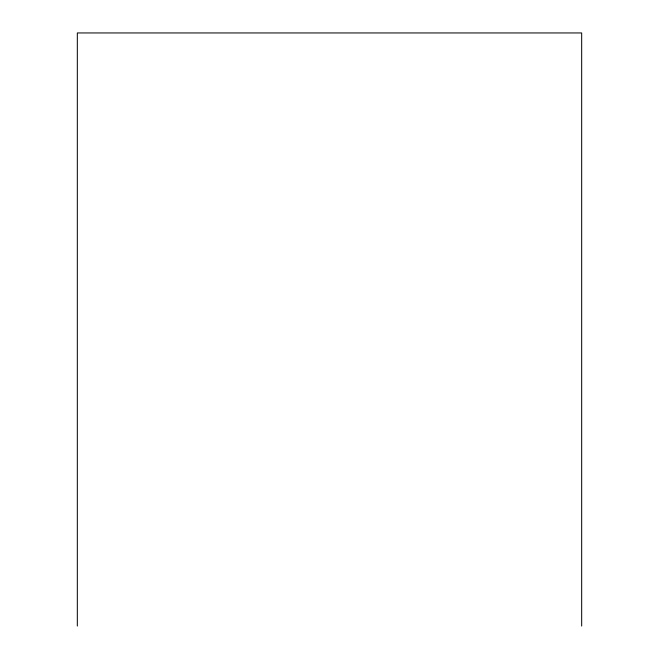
<?xml version="1.0" encoding="UTF-8"?>
<svg xmlns="http://www.w3.org/2000/svg" width="659" height="659" viewBox="0 0 659 659"><rect width="100%" height="100%" fill="white"/><g stroke="black" fill="none" stroke-linecap="round" stroke-linejoin="round"><path stroke-width="0.99" d="M581.675 626.05L581.675 32.95L77.325 32.95L77.325 626.05"/></g></svg>
